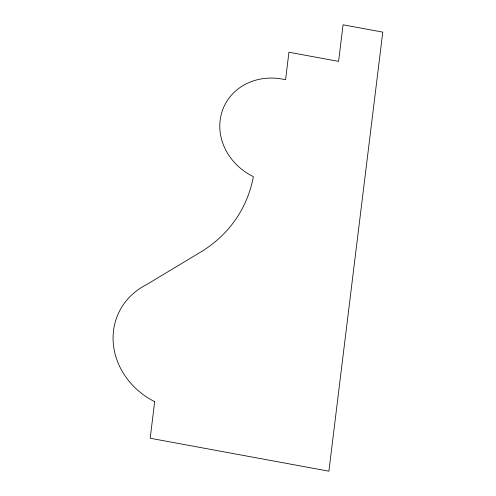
<?xml version="1.0" encoding="UTF-8"?>
<svg xmlns="http://www.w3.org/2000/svg" width="496" height="496" viewBox="0 0 496 496"><rect width="100%" height="100%" fill="white"/><g stroke="black" fill="none" stroke-linecap="round" stroke-linejoin="round"><path stroke-width="0.74" d="M154.684 401.661L150.189 438.253L328.891 471.2L382.782 32.122L343.071 24.8L338.582 61.392L288.939 52.235L285.572 79.682L282.404 79.1A57.276 51.348 25.5 0 0 221.743 112.598A57.276 51.348 25.5 0 0 253.369 176.644A135.935 121.861 25.5 0 1 199.491 252.786L146.549 284.623A72.497 64.995 25.5 0 0 113.218 342.445A72.497 64.995 25.5 0 0 154.684 401.661"/></g></svg>
